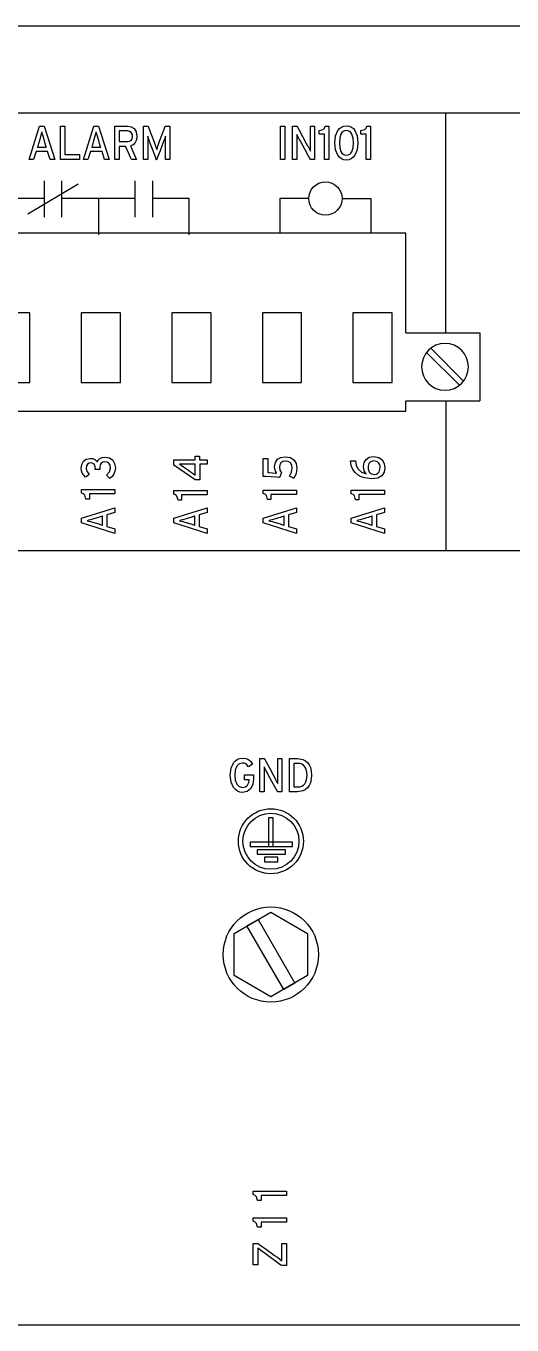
# Model space of a CAD drawing. Extents: x 0.2 to 17.5, y 0.3 to 5.
# Drawn here: x 5.514 to 7.12, y 0.687 to 4.983 of the extents above; entities that cross this region are included whole.
import ezdxf

# ---------------------------------------------------------------- set-up
doc = ezdxf.new("R2010")
doc.units = 0
doc.header["$MEASUREMENT"] = 0
doc.layers.get('0').update_dxf_attribs({"linetype": 'CONTINUOUS'})

msp = doc.modelspace()

# ---------------------------------------------------------------- linework, layer by layer
at = {"color": 7}
for p, q in [((0.386, 4.9825), (17.235, 4.9825)), ((6.9007, 3.9676), (6.9007, 4.6946)), ((5.5747, 4.3501), (5.5747, 4.4701)), ((5.6313, 4.4701), (5.6313, 4.3501)), ((5.8745, 4.3501), (5.8745, 4.4701)), ((5.9313, 4.4701), (5.9313, 4.3501)), ((5.6864, 4.46), (5.5198, 4.3599)), ((5.7529, 4.4118), (5.6313, 4.4118)), ((6.7686, 4.2976), (4.4537, 4.2976)), ((6.7686, 3.9676), (6.7686, 4.2976)), ((6.7686, 3.9676), (7.0131, 3.9676)), ((7.0131, 3.9676), (7.0131, 3.7432)), ((6.9597, 3.8083), (6.8512, 3.9168)), ((6.9456, 3.7944), (6.8371, 3.9025)), ((6.7686, 3.7089), (6.7686, 3.7432)), ((6.7686, 3.7432), (7.0131, 3.7432)), ((6.9007, 3.7432), (6.9007, 3.2477)), ((4.4537, 3.7089), (6.7686, 3.7089)), ((17.235, 0.6873), (0.386, 0.6873))]:
    msp.add_line(p, q, dxfattribs=at)
for points in [[(9.3506, 3.9676), (9.3506, 4.6146), (9.3272, 4.6712), (9.2706, 4.6946), (9.1816, 4.6946), (8.9303, 4.6946), (8.0331, 4.6946), (6.7647, 4.6946), (5.3107, 4.6946), (3.8566, 4.6946), (2.5882, 4.6946), (1.691, 4.6946), (1.4397, 4.6946), (1.3507, 4.6946), (1.2941, 4.6712), (1.2707, 4.6146), (1.2707, 3.9676)], [(5.859, 4.5858), (5.8599, 4.5839), (5.8621, 4.5788), (5.8689, 4.5634), (5.8756, 4.548), (5.8779, 4.5429), (5.8787, 4.541), (5.8761, 4.541), (5.8704, 4.541), (5.8647, 4.541), (5.8621, 4.541), (5.8613, 4.5429), (5.8591, 4.5478), (5.8525, 4.5627), (5.8459, 4.5776), (5.8438, 4.5826), (5.8429, 4.5844), (5.8396, 4.5844), (5.8322, 4.5844), (5.8248, 4.5844), (5.8214, 4.5844), (5.8214, 4.5826), (5.8214, 4.5776), (5.8214, 4.5627), (5.8214, 4.5478), (5.8214, 4.5429), (5.8214, 4.541), (5.8192, 4.541), (5.8143, 4.541), (5.8094, 4.541), (5.8072, 4.541), (5.8072, 4.5422), (5.8072, 4.5457), (5.8072, 4.5582), (5.8072, 4.5758), (5.8072, 4.5959), (5.8072, 4.6161), (5.8072, 4.6337), (5.8072, 4.6462), (5.8072, 4.6496), (5.8072, 4.6509), (5.809, 4.6509), (5.8138, 4.6509), (5.8283, 4.6509), (5.8428, 4.6509), (5.8476, 4.6509), (5.8494, 4.6509), (5.8613, 4.6489), (5.8711, 4.643), (5.8778, 4.6327), (5.8802, 4.618), (5.8788, 4.606), (5.8745, 4.5967), (5.8679, 4.5899), (5.859, 4.5858)], [(5.9743, 4.541), (5.9743, 4.5435), (5.9743, 4.5501), (5.9743, 4.57), (5.9743, 4.5899), (5.9743, 4.5965), (5.9743, 4.599), (5.9744, 4.6101), (5.9745, 4.6183), (5.972, 4.611), (5.9684, 4.601), (5.9674, 4.5984), (5.9647, 4.5914), (5.9567, 4.5702), (5.9486, 4.549), (5.946, 4.542), (5.945, 4.5393), (5.944, 4.542), (5.9414, 4.549), (5.9335, 4.5702), (5.9255, 4.5914), (5.9229, 4.5984), (5.9219, 4.601), (5.9184, 4.611), (5.9158, 4.6183), (5.916, 4.6101), (5.916, 4.599), (5.916, 4.5965), (5.916, 4.5899), (5.916, 4.57), (5.916, 4.5501), (5.916, 4.5435), (5.916, 4.541), (5.9139, 4.541), (5.9092, 4.541), (5.9046, 4.541), (5.9024, 4.541), (5.9024, 4.5422), (5.9024, 4.5457), (5.9024, 4.5582), (5.9024, 4.5758), (5.9024, 4.5959), (5.9024, 4.6161), (5.9024, 4.6337), (5.9024, 4.6462), (5.9024, 4.6496), (5.9024, 4.6509), (5.9048, 4.6509), (5.9099, 4.6509), (5.915, 4.6509), (5.9174, 4.6509), (5.9183, 4.6484), (5.9207, 4.6417), (5.9281, 4.6215), (5.9355, 4.6014), (5.938, 4.5947), (5.9389, 4.5922), (5.9455, 4.5736), (5.9519, 4.5922), (5.9529, 4.5947), (5.9553, 4.6014), (5.9625, 4.6215), (5.9698, 4.6417), (5.9722, 4.6484), (5.9731, 4.6509), (5.9755, 4.6509), (5.9808, 4.6509), (5.986, 4.6509), (5.9884, 4.6509), (5.9884, 4.6496), (5.9884, 4.6462), (5.9884, 4.6337), (5.9884, 4.6161), (5.9884, 4.5959), (5.9884, 4.5758), (5.9884, 4.5582), (5.9884, 4.5457), (5.9884, 4.5422), (5.9884, 4.541), (5.9862, 4.541), (5.9814, 4.541), (5.9765, 4.541), (5.9743, 4.541)], [(6.4536, 4.541), (6.452, 4.544), (6.4476, 4.5518), (6.4345, 4.5754), (6.4213, 4.5991), (6.4169, 4.6069), (6.4153, 4.6098), (6.4082, 4.6234), (6.4082, 4.6186), (6.4083, 4.6115), (6.4084, 4.598), (6.4084, 4.5955), (6.4084, 4.5891), (6.4084, 4.5695), (6.4084, 4.5499), (6.4084, 4.5435), (6.4084, 4.541), (6.4062, 4.541), (6.4014, 4.541), (6.3966, 4.541), (6.3944, 4.541), (6.3944, 4.5422), (6.3944, 4.5457), (6.3944, 4.5582), (6.3944, 4.5758), (6.3944, 4.5959), (6.3944, 4.6161), (6.3944, 4.6337), (6.3944, 4.6462), (6.3944, 4.6496), (6.3944, 4.6509), (6.3967, 4.6509), (6.4017, 4.6509), (6.4068, 4.6509), (6.409, 4.6509), (6.4106, 4.648), (6.4148, 4.6404), (6.4273, 4.6173), (6.4399, 4.5942), (6.4441, 4.5866), (6.4457, 4.5837), (6.45, 4.5755), (6.4536, 4.5685), (6.4536, 4.5734), (6.4535, 4.5806), (6.4535, 4.5943), (6.4535, 4.5967), (6.4535, 4.6031), (6.4535, 4.6226), (6.4535, 4.642), (6.4535, 4.6484), (6.4535, 4.6509), (6.4556, 4.6509), (6.4604, 4.6509), (6.4652, 4.6509), (6.4674, 4.6509), (6.4674, 4.6496), (6.4674, 4.6462), (6.4674, 4.6337), (6.4674, 4.6161), (6.4674, 4.5959), (6.4674, 4.5758), (6.4674, 4.5582), (6.4674, 4.5457), (6.4674, 4.5422), (6.4674, 4.541), (6.4652, 4.541), (6.4605, 4.541), (6.4558, 4.541), (6.4536, 4.541)], [(6.4996, 4.541), (6.4996, 4.5446), (6.4996, 4.5542), (6.4996, 4.5676), (6.4996, 4.5831), (6.4996, 4.5985), (6.4996, 4.612), (6.4996, 4.6215), (6.4996, 4.6251), (6.4969, 4.6251), (6.4911, 4.6251), (6.4853, 4.6251), (6.4826, 4.6251), (6.4826, 4.6269), (6.4826, 4.6309), (6.4826, 4.6348), (6.4826, 4.6366), (6.4955, 4.6403), (6.4999, 4.6446), (6.5023, 4.6509), (6.5041, 4.6509), (6.5081, 4.6509), (6.5121, 4.6509), (6.514, 4.6509), (6.514, 4.6496), (6.514, 4.6462), (6.514, 4.6337), (6.514, 4.6161), (6.514, 4.5959), (6.514, 4.5758), (6.514, 4.5582), (6.514, 4.5457), (6.514, 4.5422), (6.514, 4.541), (6.5117, 4.541), (6.5068, 4.541), (6.5018, 4.541), (6.4996, 4.541)], [(6.5721, 4.5393), (6.5634, 4.5404), (6.5558, 4.5434), (6.5493, 4.5484), (6.544, 4.555), (6.5369, 4.5729), (6.5345, 4.5959), (6.5369, 4.6188), (6.5441, 4.6367), (6.5495, 4.6434), (6.556, 4.6484), (6.5637, 4.6515), (6.5725, 4.6526), (6.5812, 4.6515), (6.5889, 4.6484), (6.5954, 4.6435), (6.6007, 4.6368), (6.6079, 4.619), (6.6103, 4.5959), (6.6078, 4.5731), (6.6005, 4.5552), (6.5952, 4.5485), (6.5886, 4.5435), (6.5809, 4.5404), (6.5721, 4.5393)], [(6.6374, 4.541), (6.6374, 4.5446), (6.6374, 4.5542), (6.6374, 4.5676), (6.6374, 4.5831), (6.6374, 4.5985), (6.6374, 4.612), (6.6374, 4.6215), (6.6374, 4.6251), (6.6348, 4.6251), (6.6289, 4.6251), (6.6231, 4.6251), (6.6204, 4.6251), (6.6204, 4.6269), (6.6204, 4.6309), (6.6204, 4.6348), (6.6204, 4.6366), (6.6333, 4.6403), (6.6377, 4.6446), (6.6401, 4.6509), (6.6419, 4.6509), (6.646, 4.6509), (6.65, 4.6509), (6.6518, 4.6509), (6.6518, 4.6496), (6.6518, 4.6462), (6.6518, 4.6337), (6.6518, 4.6161), (6.6518, 4.5959), (6.6518, 4.5758), (6.6518, 4.5582), (6.6518, 4.5457), (6.6518, 4.5422), (6.6518, 4.541), (6.6496, 4.541), (6.6446, 4.541), (6.6397, 4.541), (6.6374, 4.541)], [(5.5732, 4.6071), (5.569, 4.621), (5.5671, 4.6275), (5.5659, 4.6322), (5.5646, 4.6276), (5.5629, 4.621), (5.5589, 4.6068), (5.5586, 4.6057), (5.5577, 4.6029), (5.555, 4.5943), (5.5524, 4.5856), (5.5515, 4.5828), (5.5511, 4.5817), (5.5524, 4.5817), (5.5558, 4.5817), (5.566, 4.5817), (5.5762, 4.5817), (5.5795, 4.5817), (5.5808, 4.5817), (5.5805, 4.5828), (5.5796, 4.5857), (5.577, 4.5944), (5.5744, 4.6032), (5.5735, 4.606), (5.5732, 4.6071)], [(5.7527, 4.6071), (5.7486, 4.621), (5.7467, 4.6275), (5.7454, 4.6322), (5.7442, 4.6276), (5.7424, 4.621), (5.7383, 4.6068), (5.738, 4.6057), (5.7371, 4.6029), (5.7345, 4.5943), (5.7319, 4.5856), (5.731, 4.5828), (5.7307, 4.5817), (5.732, 4.5817), (5.7353, 4.5817), (5.7455, 4.5817), (5.7557, 4.5817), (5.7591, 4.5817), (5.7604, 4.5817), (5.76, 4.5828), (5.7592, 4.5857), (5.7565, 4.5944), (5.7539, 4.6032), (5.7531, 4.606), (5.7527, 4.6071)], [(5.8494, 4.6353), (5.8482, 4.6353), (5.845, 4.6353), (5.8354, 4.6353), (5.8258, 4.6353), (5.8226, 4.6353), (5.8214, 4.6353), (5.8214, 4.6338), (5.8214, 4.6298), (5.8214, 4.6241), (5.8214, 4.6176), (5.8214, 4.6112), (5.8214, 4.6055), (5.8214, 4.6015), (5.8214, 4.6), (5.8226, 4.6), (5.8258, 4.6), (5.8354, 4.6), (5.845, 4.6), (5.8482, 4.6), (5.8494, 4.6), (5.8559, 4.6011), (5.8611, 4.6044), (5.8644, 4.6099), (5.8653, 4.6135), (5.8656, 4.6176), (5.8653, 4.6217), (5.8645, 4.6253), (5.8611, 4.6308), (5.856, 4.6341), (5.8494, 4.6353)], [(6.5721, 4.6366), (6.5664, 4.6358), (6.5615, 4.6336), (6.5575, 4.6299), (6.5544, 4.6251), (6.5503, 4.6122), (6.5491, 4.5959), (6.5504, 4.5799), (6.5545, 4.567), (6.5577, 4.5621), (6.5617, 4.5584), (6.5666, 4.5561), (6.5725, 4.5553), (6.5783, 4.556), (6.5833, 4.5583), (6.5873, 4.562), (6.5904, 4.5668), (6.5945, 4.5797), (6.5957, 4.5959), (6.5944, 4.612), (6.5903, 4.6249), (6.587, 4.6298), (6.583, 4.6335), (6.578, 4.6358), (6.5721, 4.6366)], [(5.5747, 4.4118), (5.453, 4.4118), (5.453, 4.2914)], [(5.8745, 4.4118), (5.7529, 4.4118), (5.7529, 4.2914)], [(6.0527, 4.2914), (6.0527, 4.4118), (5.9313, 4.4118)], [(6.4479, 4.4118), (6.3529, 4.4118), (6.3529, 4.2976)], [(6.5579, 4.4118), (6.6528, 4.4118), (6.6528, 4.2976)], [(5.3967, 3.8042), (5.5264, 3.8042), (5.5264, 4.0337), (5.3967, 4.0337), (5.3967, 3.8042)], [(5.6959, 3.8042), (5.8256, 3.8042), (5.8256, 4.0337), (5.6959, 4.0337), (5.6959, 3.8042)], [(5.9953, 3.8042), (6.125, 3.8042), (6.125, 4.0337), (5.9953, 4.0337), (5.9953, 3.8042)], [(6.2948, 3.8042), (6.4245, 3.8042), (6.4245, 4.0337), (6.2948, 4.0337), (6.2948, 3.8042)], [(6.594, 3.8042), (6.7237, 3.8042), (6.7237, 4.0337), (6.594, 4.0337), (6.594, 3.8042)], [(6.9756, 3.8554), (6.9741, 3.871), (6.9696, 3.8855), (6.9624, 3.8986), (6.953, 3.9101), (6.9416, 3.9195), (6.9284, 3.9266), (6.9139, 3.9311), (6.8983, 3.9327), (6.8827, 3.9311), (6.8682, 3.9266), (6.8551, 3.9195), (6.8437, 3.9101), (6.8342, 3.8986), (6.8271, 3.8855), (6.8226, 3.871), (6.821, 3.8554), (6.8226, 3.8398), (6.8271, 3.8253), (6.8342, 3.8122), (6.8437, 3.8007), (6.8551, 3.7913), (6.8682, 3.7841), (6.8827, 3.7796), (6.8983, 3.7781), (6.9139, 3.7796), (6.9284, 3.7841), (6.9416, 3.7913), (6.953, 3.8007), (6.9624, 3.8122), (6.9696, 3.8253), (6.9741, 3.8398), (6.9756, 3.8554), (6.9756, 3.8554), (6.9756, 3.8554)], [(1.2707, 3.7432), (1.2707, 3.3278), (1.2941, 3.2711), (1.3507, 3.2477), (1.4397, 3.2477), (1.691, 3.2477), (2.5882, 3.2477), (3.8566, 3.2477), (5.3107, 3.2477), (6.7647, 3.2477), (8.0331, 3.2477), (8.9303, 3.2477), (9.1816, 3.2477), (9.2706, 3.2477), (9.3272, 3.2711), (9.3506, 3.3278), (9.3506, 3.7432)], [(5.8089, 3.5207), (5.8076, 3.5105), (5.804, 3.5009), (5.7983, 3.4925), (5.7907, 3.4861), (5.789, 3.4879), (5.7854, 3.4917), (5.7817, 3.4956), (5.78, 3.4973), (5.7895, 3.508), (5.7926, 3.5207), (5.7913, 3.5306), (5.7878, 3.5371), (5.7821, 3.5406), (5.7746, 3.5417), (5.7672, 3.5405), (5.762, 3.5369), (5.759, 3.5314), (5.758, 3.5244), (5.758, 3.5156), (5.7555, 3.5156), (5.75, 3.5156), (5.7445, 3.5156), (5.7421, 3.5156), (5.7421, 3.5244), (5.7409, 3.5303), (5.7376, 3.5345), (5.7328, 3.5371), (5.727, 3.538), (5.722, 3.5371), (5.7171, 3.5342), (5.7133, 3.5286), (5.7119, 3.5197), (5.7145, 3.5094), (5.722, 3.5007), (5.7202, 3.4991), (5.7163, 3.4954), (5.7123, 3.4918), (5.7105, 3.4902), (5.6994, 3.5036), (5.6966, 3.5114), (5.6956, 3.52), (5.6976, 3.5328), (5.7033, 3.5432), (5.7127, 3.5503), (5.7254, 3.5529), (5.7341, 3.552), (5.7407, 3.5495), (5.7493, 3.5411), (5.7526, 3.5474), (5.758, 3.5525), (5.7653, 3.5558), (5.7746, 3.557), (5.7894, 3.5545), (5.8001, 3.5474), (5.8066, 3.536), (5.8089, 3.5207)], [(6.0337, 3.5251), (6.0348, 3.5243), (6.0379, 3.5222), (6.0471, 3.5158), (6.0564, 3.5094), (6.0595, 3.5073), (6.0606, 3.5065), (6.0674, 3.5018), (6.0728, 3.4977), (6.0728, 3.5007), (6.0727, 3.5046), (6.0727, 3.5129), (6.0727, 3.5138), (6.0727, 3.5161), (6.0727, 3.5231), (6.0727, 3.5301), (6.0727, 3.5324), (6.0727, 3.5333), (6.0713, 3.5333), (6.0677, 3.5333), (6.0566, 3.5333), (6.0456, 3.5333), (6.042, 3.5333), (6.0406, 3.5333), (6.0298, 3.5334), (6.0246, 3.5335), (6.0206, 3.5336), (6.0232, 3.532), (6.0264, 3.5299), (6.0337, 3.5251)], [(6.409, 3.52), (6.4065, 3.5027), (6.3982, 3.4868), (6.3961, 3.4879), (6.3914, 3.4902), (6.3867, 3.4925), (6.3846, 3.4936), (6.3908, 3.5069), (6.3931, 3.5207), (6.3916, 3.5306), (6.3872, 3.5377), (6.3801, 3.542), (6.3707, 3.5434), (6.3621, 3.5421), (6.356, 3.5382), (6.3523, 3.532), (6.351, 3.5238), (6.3529, 3.5133), (6.358, 3.5055), (6.3569, 3.503), (6.3545, 3.4977), (6.3521, 3.4923), (6.351, 3.4899), (6.3487, 3.49), (6.3427, 3.4904), (6.3243, 3.4916), (6.3058, 3.4927), (6.2998, 3.4931), (6.2975, 3.4932), (6.2975, 3.4958), (6.2975, 3.5025), (6.2975, 3.5227), (6.2975, 3.543), (6.2975, 3.5497), (6.2975, 3.5522), (6.2999, 3.5522), (6.3053, 3.5522), (6.3106, 3.5522), (6.3131, 3.5522), (6.3131, 3.5503), (6.3131, 3.545), (6.3131, 3.5292), (6.3131, 3.5133), (6.3131, 3.5081), (6.3131, 3.5061), (6.3143, 3.506), (6.3174, 3.5058), (6.327, 3.5051), (6.3365, 3.5044), (6.3397, 3.5042), (6.3409, 3.5041), (6.3368, 3.5133), (6.3353, 3.5251), (6.3379, 3.5394), (6.3451, 3.5497), (6.3561, 3.5559), (6.3699, 3.558), (6.3874, 3.5552), (6.3996, 3.5474), (6.4067, 3.5354), (6.409, 3.52)], [(6.6998, 3.5214), (6.6973, 3.5071), (6.6896, 3.4956), (6.676, 3.4879), (6.6668, 3.4858), (6.6561, 3.4851), (6.6332, 3.488), (6.6217, 3.4919), (6.611, 3.4978), (6.6015, 3.5058), (6.5938, 3.5161), (6.5886, 3.5291), (6.5864, 3.5448), (6.5888, 3.5448), (6.5942, 3.5448), (6.5995, 3.5448), (6.602, 3.5448), (6.6047, 3.5296), (6.6116, 3.5171), (6.6225, 3.5076), (6.6376, 3.5014), (6.6309, 3.5121), (6.6288, 3.5265), (6.6308, 3.539), (6.6372, 3.5494), (6.6479, 3.5564), (6.6632, 3.559), (6.6791, 3.5561), (6.6905, 3.5481), (6.6975, 3.5361), (6.6998, 3.5214)], [(6.6444, 3.5224), (6.6447, 3.5174), (6.6456, 3.513), (6.6471, 3.5091), (6.6492, 3.5058), (6.6519, 3.5032), (6.6552, 3.5013), (6.6592, 3.5001), (6.6637, 3.4997), (6.6713, 3.5011), (6.6748, 3.5029), (6.6778, 3.5054), (6.6803, 3.5085), (6.6822, 3.5123), (6.6834, 3.5167), (6.6839, 3.5217), (6.6835, 3.5269), (6.6824, 3.5314), (6.6807, 3.5353), (6.6783, 3.5386), (6.6754, 3.5411), (6.6719, 3.5429), (6.6679, 3.5441), (6.6635, 3.5444), (6.6589, 3.5441), (6.6549, 3.543), (6.6516, 3.5411), (6.649, 3.5386), (6.6469, 3.5355), (6.6455, 3.5317), (6.6446, 3.5273), (6.6444, 3.5224)], [(5.8072, 3.4356), (5.8035, 3.4356), (5.794, 3.4356), (5.7805, 3.4356), (5.7651, 3.4356), (5.7497, 3.4356), (5.7362, 3.4356), (5.7267, 3.4356), (5.7231, 3.4356), (5.7231, 3.4329), (5.7231, 3.427), (5.7231, 3.421), (5.7231, 3.4183), (5.7213, 3.4183), (5.7173, 3.4183), (5.7133, 3.4183), (5.7115, 3.4183), (5.7078, 3.4312), (5.7035, 3.4357), (5.6973, 3.4383), (5.6973, 3.4401), (5.6973, 3.4441), (5.6973, 3.448), (5.6973, 3.4498), (5.6985, 3.4498), (5.702, 3.4498), (5.7145, 3.4498), (5.7321, 3.4498), (5.7522, 3.4498), (5.7724, 3.4498), (5.79, 3.4498), (5.8024, 3.4498), (5.8059, 3.4498), (5.8072, 3.4498), (5.8072, 3.4476), (5.8072, 3.4427), (5.8072, 3.4378), (5.8072, 3.4356)], [(6.112, 3.4319), (6.1084, 3.4319), (6.0988, 3.4319), (6.0853, 3.4319), (6.0699, 3.4319), (6.0544, 3.4319), (6.0409, 3.4319), (6.0314, 3.4319), (6.0277, 3.4319), (6.0277, 3.4292), (6.0277, 3.4234), (6.0277, 3.4176), (6.0277, 3.4149), (6.026, 3.4149), (6.0221, 3.4149), (6.0181, 3.4149), (6.0164, 3.4149), (6.0125, 3.4278), (6.0082, 3.4322), (6.002, 3.4346), (6.002, 3.4364), (6.002, 3.4405), (6.002, 3.4446), (6.002, 3.4465), (6.0032, 3.4465), (6.0067, 3.4465), (6.0192, 3.4465), (6.0368, 3.4465), (6.057, 3.4465), (6.0772, 3.4465), (6.0948, 3.4465), (6.1073, 3.4465), (6.1108, 3.4465), (6.112, 3.4465), (6.112, 3.4442), (6.112, 3.4392), (6.112, 3.4341), (6.112, 3.4319)], [(6.4073, 3.4339), (6.4037, 3.4339), (6.3942, 3.4339), (6.3807, 3.4339), (6.3652, 3.4339), (6.3497, 3.4339), (6.3362, 3.4339), (6.3267, 3.4339), (6.3231, 3.4339), (6.3231, 3.4312), (6.3231, 3.4253), (6.3231, 3.4193), (6.3231, 3.4166), (6.3213, 3.4166), (6.3174, 3.4166), (6.3135, 3.4166), (6.3117, 3.4166), (6.3079, 3.4297), (6.3037, 3.4341), (6.2975, 3.4366), (6.2975, 3.4384), (6.2975, 3.4424), (6.2975, 3.4463), (6.2975, 3.4481), (6.2987, 3.4481), (6.3022, 3.4481), (6.3146, 3.4481), (6.3322, 3.4481), (6.3524, 3.4481), (6.3726, 3.4481), (6.3902, 3.4481), (6.4026, 3.4481), (6.4061, 3.4481), (6.4073, 3.4481), (6.4073, 3.4459), (6.4073, 3.441), (6.4073, 3.4361), (6.4073, 3.4339)], [(6.6981, 3.4329), (6.6945, 3.4329), (6.6849, 3.4329), (6.6714, 3.4329), (6.656, 3.4329), (6.6405, 3.4329), (6.627, 3.4329), (6.6175, 3.4329), (6.6138, 3.4329), (6.6138, 3.4302), (6.6138, 3.4244), (6.6138, 3.4186), (6.6138, 3.4159), (6.6121, 3.4159), (6.6082, 3.4159), (6.6043, 3.4159), (6.6025, 3.4159), (6.5986, 3.4288), (6.5943, 3.4332), (6.5881, 3.4356), (6.5881, 3.4375), (6.5881, 3.4415), (6.5881, 3.4456), (6.5881, 3.4475), (6.5893, 3.4475), (6.5928, 3.4475), (6.6053, 3.4475), (6.6229, 3.4475), (6.6431, 3.4475), (6.6633, 3.4475), (6.6809, 3.4475), (6.6934, 3.4475), (6.6969, 3.4475), (6.6981, 3.4475), (6.6981, 3.4452), (6.6981, 3.4402), (6.6981, 3.4352), (6.6981, 3.4329)], [(5.741, 3.3539), (5.7273, 3.3498), (5.7206, 3.348), (5.7158, 3.3468), (5.7206, 3.3456), (5.7272, 3.3438), (5.7412, 3.3396), (5.7423, 3.3393), (5.7451, 3.3385), (5.7538, 3.3359), (5.7624, 3.3333), (5.7652, 3.3325), (5.7663, 3.3322), (5.7663, 3.3334), (5.7663, 3.3368), (5.7663, 3.3469), (5.7663, 3.3571), (5.7663, 3.3604), (5.7663, 3.3617), (5.7652, 3.3613), (5.7623, 3.3605), (5.7537, 3.3578), (5.745, 3.3551), (5.7421, 3.3542), (5.741, 3.3539)], [(6.0459, 3.3539), (6.0321, 3.3498), (6.0255, 3.348), (6.0206, 3.3468), (6.0254, 3.3456), (6.0321, 3.3438), (6.046, 3.3396), (6.0471, 3.3393), (6.05, 3.3385), (6.0586, 3.3359), (6.0672, 3.3333), (6.0701, 3.3325), (6.0711, 3.3322), (6.0711, 3.3334), (6.0711, 3.3368), (6.0711, 3.3469), (6.0711, 3.3571), (6.0711, 3.3604), (6.0711, 3.3617), (6.07, 3.3613), (6.0672, 3.3605), (6.0585, 3.3578), (6.0498, 3.3551), (6.047, 3.3542), (6.0459, 3.3539)], [(6.3412, 3.3539), (6.3274, 3.3498), (6.3208, 3.348), (6.316, 3.3468), (6.3208, 3.3456), (6.3274, 3.3438), (6.3414, 3.3396), (6.3425, 3.3393), (6.3453, 3.3385), (6.3539, 3.3359), (6.3626, 3.3333), (6.3654, 3.3325), (6.3665, 3.3322), (6.3665, 3.3334), (6.3665, 3.3368), (6.3665, 3.3469), (6.3665, 3.3571), (6.3665, 3.3604), (6.3665, 3.3617), (6.3654, 3.3613), (6.3625, 3.3605), (6.3538, 3.3578), (6.3452, 3.3551), (6.3423, 3.3542), (6.3412, 3.3539)], [(6.632, 3.3539), (6.6182, 3.3498), (6.6116, 3.348), (6.6067, 3.3468), (6.6115, 3.3456), (6.6182, 3.3438), (6.6321, 3.3396), (6.6332, 3.3393), (6.6361, 3.3385), (6.6447, 3.3359), (6.6533, 3.3333), (6.6562, 3.3325), (6.6572, 3.3322), (6.6572, 3.3334), (6.6572, 3.3368), (6.6572, 3.3469), (6.6572, 3.3571), (6.6572, 3.3604), (6.6572, 3.3617), (6.6562, 3.3613), (6.6533, 3.3605), (6.6446, 3.3578), (6.6359, 3.3551), (6.6331, 3.3542), (6.632, 3.3539)], [(6.2293, 2.4485), (6.2204, 2.4496), (6.2124, 2.4527), (6.2055, 2.4577), (6.1996, 2.4644), (6.1915, 2.4823), (6.1886, 2.5052), (6.1915, 2.5282), (6.1996, 2.5462), (6.2055, 2.5529), (6.2124, 2.5579), (6.2204, 2.561), (6.2293, 2.5621), (6.2401, 2.5607), (6.249, 2.5567), (6.2563, 2.5502), (6.262, 2.5414), (6.2601, 2.5401), (6.2557, 2.537), (6.2513, 2.534), (6.2493, 2.5326), (6.2412, 2.5424), (6.2359, 2.5447), (6.2293, 2.5455), (6.2182, 2.5427), (6.2101, 2.5346), (6.2051, 2.5219), (6.2034, 2.5052), (6.2051, 2.4886), (6.2101, 2.476), (6.2182, 2.468), (6.2293, 2.4651), (6.2393, 2.4672), (6.2461, 2.4727), (6.25, 2.4806), (6.2512, 2.4899), (6.2512, 2.4902), (6.2487, 2.4902), (6.2434, 2.4902), (6.238, 2.4902), (6.2356, 2.4902), (6.2356, 2.4927), (6.2356, 2.4982), (6.2356, 2.5037), (6.2356, 2.5062), (6.2369, 2.5062), (6.2403, 2.5062), (6.2508, 2.5062), (6.2612, 2.5062), (6.2646, 2.5062), (6.2659, 2.5062), (6.2659, 2.5042), (6.2659, 2.4997), (6.2659, 2.4953), (6.2659, 2.4933), (6.2632, 2.4744), (6.2556, 2.4604), (6.2441, 2.4516), (6.2293, 2.4485)], [(6.3456, 2.4502), (6.344, 2.4532), (6.3396, 2.461), (6.3265, 2.4848), (6.3133, 2.5086), (6.309, 2.5164), (6.3073, 2.5194), (6.3002, 2.533), (6.3002, 2.528), (6.3003, 2.5209), (6.3004, 2.5075), (6.3004, 2.5051), (6.3004, 2.4986), (6.3004, 2.4789), (6.3004, 2.4592), (6.3004, 2.4527), (6.3004, 2.4502), (6.2982, 2.4502), (6.2933, 2.4502), (6.2885, 2.4502), (6.2863, 2.4502), (6.2863, 2.4515), (6.2863, 2.455), (6.2863, 2.4674), (6.2863, 2.4851), (6.2863, 2.5053), (6.2863, 2.5256), (6.2863, 2.5432), (6.2863, 2.5557), (6.2863, 2.5592), (6.2863, 2.5604), (6.2886, 2.5604), (6.2937, 2.5604), (6.2987, 2.5604), (6.301, 2.5604), (6.3026, 2.5575), (6.3067, 2.5499), (6.3193, 2.5269), (6.3318, 2.5038), (6.3359, 2.4962), (6.3375, 2.4933), (6.3419, 2.4847), (6.3455, 2.4777), (6.3454, 2.4826), (6.3454, 2.4898), (6.3453, 2.5035), (6.3453, 2.5059), (6.3453, 2.5124), (6.3453, 2.5319), (6.3453, 2.5515), (6.3453, 2.558), (6.3453, 2.5604), (6.3475, 2.5604), (6.3523, 2.5604), (6.3572, 2.5604), (6.3594, 2.5604), (6.3594, 2.5592), (6.3594, 2.5557), (6.3594, 2.5432), (6.3594, 2.5256), (6.3594, 2.5053), (6.3594, 2.4851), (6.3594, 2.4674), (6.3594, 2.455), (6.3594, 2.4515), (6.3594, 2.4502), (6.3572, 2.4502), (6.3525, 2.4502), (6.3478, 2.4502), (6.3456, 2.4502)], [(6.4106, 2.4502), (6.4065, 2.4502), (6.3975, 2.4502), (6.3885, 2.4502), (6.3844, 2.4502), (6.3844, 2.4515), (6.3844, 2.455), (6.3844, 2.4674), (6.3844, 2.4851), (6.3844, 2.5053), (6.3844, 2.5256), (6.3844, 2.5432), (6.3844, 2.5557), (6.3844, 2.5592), (6.3844, 2.5604), (6.3885, 2.5604), (6.3975, 2.5604), (6.4065, 2.5604), (6.4106, 2.5604), (6.4287, 2.5573), (6.4367, 2.5532), (6.4436, 2.5474), (6.4493, 2.5398), (6.4537, 2.5302), (6.4564, 2.5187), (6.4573, 2.5052), (6.4564, 2.4917), (6.4536, 2.4803), (6.4492, 2.4708), (6.4434, 2.4632), (6.4364, 2.4574), (6.4285, 2.4534), (6.4106, 2.4502)], [(6.4106, 2.5441), (6.4087, 2.5441), (6.4047, 2.5441), (6.4007, 2.5441), (6.3989, 2.5441), (6.3989, 2.5433), (6.3989, 2.5408), (6.3989, 2.532), (6.3989, 2.5196), (6.3989, 2.5053), (6.3989, 2.4911), (6.3989, 2.4786), (6.3989, 2.4698), (6.3989, 2.4674), (6.3989, 2.4665), (6.4007, 2.4665), (6.4047, 2.4665), (6.4087, 2.4665), (6.4106, 2.4665), (6.4185, 2.4672), (6.4252, 2.4693), (6.4308, 2.4726), (6.4352, 2.4772), (6.4386, 2.4828), (6.441, 2.4894), (6.4428, 2.5052), (6.441, 2.5211), (6.4386, 2.5278), (6.4352, 2.5334), (6.4308, 2.538), (6.4252, 2.5413), (6.4185, 2.5434), (6.4106, 2.5441)], [(6.3744, 1.1156), (6.3708, 1.1156), (6.3613, 1.1156), (6.3478, 1.1156), (6.3324, 1.1156), (6.317, 1.1156), (6.3035, 1.1156), (6.294, 1.1156), (6.2904, 1.1156), (6.2904, 1.1129), (6.2904, 1.1071), (6.2904, 1.1013), (6.2904, 1.0986), (6.2885, 1.0986), (6.2846, 1.0986), (6.2806, 1.0986), (6.2788, 1.0986), (6.275, 1.1116), (6.2708, 1.116), (6.2646, 1.1186), (6.2646, 1.1204), (6.2646, 1.1244), (6.2646, 1.1284), (6.2646, 1.1302), (6.2658, 1.1302), (6.2693, 1.1302), (6.2817, 1.1302), (6.2993, 1.1302), (6.3195, 1.1302), (6.3397, 1.1302), (6.3573, 1.1302), (6.3697, 1.1302), (6.3732, 1.1302), (6.3744, 1.1302), (6.3744, 1.1279), (6.3744, 1.1229), (6.3744, 1.1179), (6.3744, 1.1156)], [(6.3744, 1.0274), (6.3708, 1.0274), (6.3613, 1.0274), (6.3478, 1.0274), (6.3324, 1.0274), (6.317, 1.0274), (6.3035, 1.0274), (6.294, 1.0274), (6.2904, 1.0274), (6.2904, 1.0248), (6.2904, 1.0189), (6.2904, 1.0131), (6.2904, 1.0105), (6.2885, 1.0105), (6.2846, 1.0105), (6.2806, 1.0105), (6.2788, 1.0105), (6.275, 1.0234), (6.2708, 1.0279), (6.2646, 1.0305), (6.2646, 1.0323), (6.2646, 1.0362), (6.2646, 1.0402), (6.2646, 1.042), (6.2658, 1.042), (6.2693, 1.042), (6.2817, 1.042), (6.2993, 1.042), (6.3195, 1.042), (6.3397, 1.042), (6.3573, 1.042), (6.3697, 1.042), (6.3732, 1.042), (6.3744, 1.042), (6.3744, 1.0397), (6.3744, 1.0347), (6.3744, 1.0297), (6.3744, 1.0274)], [(6.3744, 0.8837), (6.372, 0.8837), (6.3665, 0.8837), (6.361, 0.8837), (6.3585, 0.8837), (6.3557, 0.8857), (6.3484, 0.891), (6.338, 0.8986), (6.326, 0.9072), (6.3141, 0.9159), (6.3037, 0.9234), (6.2964, 0.9288), (6.2936, 0.9308), (6.2795, 0.9416), (6.2797, 0.9326), (6.2798, 0.9223), (6.2798, 0.9208), (6.2798, 0.9167), (6.2798, 0.9045), (6.2798, 0.8923), (6.2798, 0.8882), (6.2798, 0.8867), (6.2775, 0.8867), (6.2722, 0.8867), (6.267, 0.8867), (6.2646, 0.8867), (6.2646, 0.8897), (6.2646, 0.8977), (6.2646, 0.9218), (6.2646, 0.9459), (6.2646, 0.9539), (6.2646, 0.9569), (6.2671, 0.9569), (6.2725, 0.9569), (6.278, 0.9569), (6.2805, 0.9569), (6.2833, 0.9549), (6.2907, 0.9496), (6.3011, 0.9422), (6.313, 0.9337), (6.3249, 0.9251), (6.3353, 0.9177), (6.3427, 0.9124), (6.3455, 0.9104), (6.3595, 0.8996), (6.3593, 0.9086), (6.3592, 0.9189), (6.3592, 0.9206), (6.3592, 0.9249), (6.3592, 0.9379), (6.3592, 0.951), (6.3592, 0.9553), (6.3592, 0.9569), (6.3616, 0.9569), (6.3668, 0.9569), (6.3721, 0.9569), (6.3744, 0.9569), (6.3744, 0.9537), (6.3744, 0.9455), (6.3744, 0.9203), (6.3744, 0.8951), (6.3744, 0.8868), (6.3744, 0.8837)]]:
    msp.add_lwpolyline(points, dxfattribs=at)
for points in [[(5.5934, 4.541), (5.5852, 4.5671), (5.5467, 4.5671), (5.5388, 4.541), (5.5239, 4.541), (5.5584, 4.6509), (5.5737, 4.6509), (5.6088, 4.541)], [(5.6276, 4.541), (5.6276, 4.6509), (5.6422, 4.6509), (5.6422, 4.5573), (5.69, 4.5573), (5.69, 4.541)], [(5.7729, 4.541), (5.7648, 4.5671), (5.7263, 4.5671), (5.7183, 4.541), (5.7034, 4.541), (5.738, 4.6509), (5.7532, 4.6509), (5.7882, 4.541)], [(6.3543, 4.541), (6.3543, 4.6509), (6.3687, 4.6509), (6.3687, 4.541)], [(6.0872, 3.5475), (6.112, 3.5475), (6.112, 3.5333), (6.0877, 3.5333), (6.0877, 3.4814), (6.0722, 3.4814), (6.002, 3.5309), (6.002, 3.5475), (6.0727, 3.5475), (6.0727, 3.56), (6.0872, 3.56)], [(5.8072, 3.3742), (5.781, 3.3661), (5.781, 3.3278), (5.8072, 3.3196), (5.8072, 3.3047), (5.6973, 3.3393), (5.6973, 3.3546), (5.8072, 3.3895)], [(6.112, 3.3742), (6.0859, 3.3661), (6.0859, 3.3278), (6.112, 3.3196), (6.112, 3.3047), (6.002, 3.3393), (6.002, 3.3546), (6.112, 3.3895)], [(6.4073, 3.3742), (6.3812, 3.3661), (6.3812, 3.3278), (6.4073, 3.3196), (6.4073, 3.3047), (6.2975, 3.3393), (6.2975, 3.3546), (6.4073, 3.3895)], [(6.6981, 3.3742), (6.672, 3.3661), (6.672, 3.3278), (6.6981, 3.3196), (6.6981, 3.3047), (6.5881, 3.3393), (6.5881, 3.3546), (6.6981, 3.3895)], [(6.3154, 2.3641), (6.3154, 2.2692), (6.3304, 2.2692), (6.3304, 2.3641)], [(6.3865, 2.2841), (6.2544, 2.2841), (6.2544, 2.2692), (6.3939, 2.2692), (6.3939, 2.2841)], [(6.3641, 2.259), (6.2778, 2.259), (6.2778, 2.2441), (6.3716, 2.2441), (6.3716, 2.259)], [(6.3385, 2.2342), (6.3022, 2.2342), (6.3022, 2.219), (6.3461, 2.219), (6.3461, 2.2342)], [(6.3227, 1.7724), (6.2015, 1.8426), (6.2015, 1.9823), (6.3227, 2.0525), (6.444, 1.9823), (6.444, 1.8426)], [(6.3651, 1.7968), (6.2439, 2.007), (6.2803, 2.0281), (6.4016, 1.8178)]]:
    msp.add_lwpolyline(points, close=True, dxfattribs=at)
for centre, radius in [((6.503, 4.412), 0.0551), ((6.3229, 2.2868), 0.1075), ((6.3229, 2.2868), 0.0926), ((6.3227, 1.9124), 0.1573)]:
    msp.add_circle(centre, radius, dxfattribs=at)

doc.saveas('drawing.dxf')
